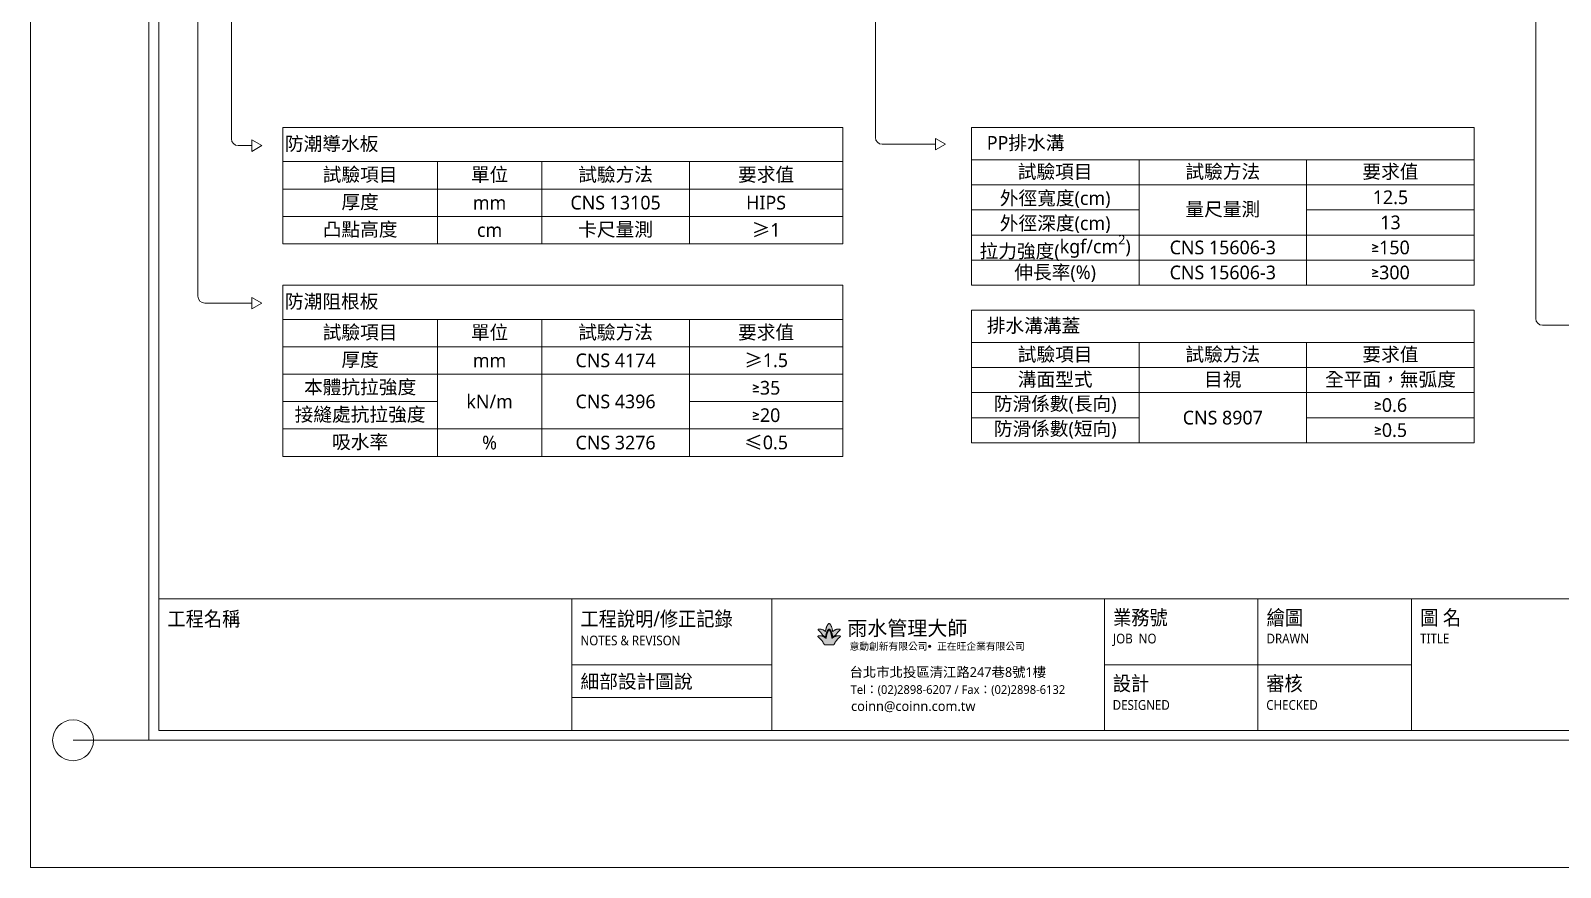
# Model space of a CAD drawing. Header units: millimetres. Extents: x -1245 to 7283, y 1609 to 4579.
# Drawn here: x 3083 to 5316, y 1609 to 2830 of the extents above; entities that cross this region are included whole.
import ezdxf
from ezdxf.enums import TextEntityAlignment as Align

# ---------------------------------------------------------------- set-up
doc = ezdxf.new("R2010")
doc.units = ezdxf.units.MM
doc.styles.add('圖框文字', font='Microsoft JhengHei.ttf')
doc.styles.add('微軟正黑體', font='Microsoft JhengHei.ttf')
doc.styles.add('微軟正黑體-20', font='Microsoft JhengHei.ttf', dxfattribs={"height": 20})

msp = doc.modelspace()

# ---------------------------------------------------------------- hatches: boundary and pattern name
at = {"lineweight": 5, "true_color": 0xf8d731}
h = msp.add_hatch(color=40, dxfattribs=at)
h.dxf.hatch_style = 1
edge = h.paths.add_edge_path()
edge.add_spline(control_points=[(4254, 1945.3), (4254.9, 1945.9), (4255.8, 1946.4), (4256.6, 1946.8), (4257.6, 1947.2), (4258, 1947.4), (4258, 1947.4), (4258.1, 1947.6), (4258.9, 1948.7), (4259.2, 1949.2), (4259.6, 1949.8), (4260, 1950.3), (4260.4, 1950.9), (4260.9, 1951.5), (4261.3, 1952), (4261.7, 1952.5), (4262.5, 1953.4), (4262.8, 1953.7), (4263.2, 1954.1), (4263.7, 1954.5), (4264.2, 1954.9), (4264.4, 1955.1), (4264.6, 1955.4), (4264.8, 1955.6), (4264.9, 1955.9), (4264.9, 1956), (4264.9, 1956.1), (4264.8, 1956.2), (4264.6, 1956.4), (4264.2, 1956.5), (4263.7, 1956.5), (4263.2, 1956.6), (4262.8, 1956.7), (4262.2, 1956.7), (4261.5, 1956.6), (4260.9, 1956.6), (4260.1, 1956.5), (4259.7, 1956.4), (4259, 1956.2), (4258.4, 1955.9), (4257.9, 1955.7), (4257.2, 1955.4), (4256.6, 1955), (4256, 1954.6), (4255.5, 1954.3), (4255, 1953.9), (4254.5, 1953.5), (4254.1, 1953.1), (4254, 1953.1), (4254, 1953.1), (4254, 1953.2), (4253.9, 1954.1), (4253.8, 1954.9), (4253.1, 1958.1), (4252.7, 1959.1), (4252.1, 1960.6), (4251.6, 1961.7), (4251, 1962.8), (4250.1, 1964), (4249.5, 1964.6), (4249, 1965), (4248.8, 1965.1), (4248.6, 1965), (4248.4, 1964.8), (4248.1, 1964.6), (4247.9, 1964.5), (4247.5, 1964), (4247.3, 1963.8), (4247, 1963.3), (4246.6, 1962.8), (4246.3, 1962.3), (4245.9, 1961.4), (4245.2, 1960), (4244.5, 1958.2), (4244.3, 1957.3), (4243.9, 1955.7), (4243.7, 1954.2), (4243.6, 1953.3), (4243.6, 1953.1), (4243.5, 1953.1), (4242.5, 1954), (4241.4, 1954.7), (4240.1, 1955.5), (4238.7, 1956.1), (4237.2, 1956.5), (4235.9, 1956.7), (4234.1, 1956.6), (4233.1, 1956.4), (4232.7, 1956.2), (4232.7, 1956.1), (4232.7, 1955.9), (4232.8, 1955.8), (4232.9, 1955.5), (4233.1, 1955.2), (4233.7, 1954.6), (4234.2, 1954.2), (4234.8, 1953.7), (4235.9, 1952.4), (4236.7, 1951.6), (4237, 1951.2), (4237.4, 1950.5), (4237.9, 1949.9), (4238.5, 1949), (4238.9, 1948.4), (4239.5, 1947.5), (4239.5, 1947.4), (4239.8, 1947.3), (4240.5, 1947), (4241.3, 1946.6), (4242, 1946.3), (4242.4, 1946), (4242.9, 1945.7), (4243.4, 1945.4), (4243.6, 1945.2), (4243.7, 1945.2), (4243.7, 1945.3), (4243.7, 1945.5), (4243.9, 1947.1), (4244.2, 1948.4), (4244.5, 1949.5), (4245, 1951.3), (4245.2, 1951.9), (4245.6, 1952.9), (4246, 1953.8), (4246.2, 1954.3), (4246.7, 1955.2), (4247.2, 1955.8), (4247.7, 1956.3), (4248.1, 1956.6), (4248.5, 1956.8), (4248.8, 1956.8), (4249.1, 1956.8), (4249.6, 1956.5), (4250.1, 1956.1), (4250.5, 1955.6), (4250.9, 1955.1), (4251.4, 1954.3), (4251.8, 1953.3), (4252.2, 1952.4), (4252.5, 1951.5), (4252.8, 1950.5), (4253, 1949.9), (4253.3, 1948.9), (4253.5, 1948), (4253.7, 1947), (4253.8, 1946.4), (4253.9, 1945.6), (4254, 1945.3), (4254, 1945.3)], knot_values=[0, 0, 0, 0, 1, 2, 3, 4, 5, 6, 7, 8, 9, 10, 11, 12, 13, 14, 15, 16, 17, 18, 19, 20, 21, 22, 23, 24, 25, 26, 27, 28, 29, 30, 31, 32, 33, 34, 35, 36, 37, 38, 39, 40, 41, 42, 43, 44, 45, 46, 47, 48, 49, 50, 51, 52, 53, 54, 55, 56, 57, 58, 59, 60, 61, 61, 61, 62, 63, 64, 65, 66, 67, 68, 69, 70, 71, 72, 73, 74, 75, 76, 77, 78, 79, 80, 81, 82, 83, 84, 85, 86, 87, 88, 89, 90, 91, 92, 93, 94, 95, 96, 97, 98, 99, 100, 101, 102, 103, 104, 105, 106, 107, 108, 109, 110, 111, 112, 113, 114, 115, 116, 117, 118, 119, 120, 121, 122, 123, 124, 125, 126, 127, 128, 129, 130, 131, 132, 133, 134, 135, 136, 137, 138, 139, 140, 141, 142, 143, 144, 144, 144, 144], degree=3, periodic=0)
edge = h.paths.add_edge_path()
edge.add_spline(control_points=[(4248.8, 1933.6), (4251.9, 1933.6), (4253.9, 1933.6), (4254.7, 1933.6), (4255.1, 1933.7), (4255.4, 1933.8), (4255.6, 1933.9), (4255.9, 1934.2), (4256.1, 1934.4), (4256.4, 1935.1), (4257, 1936.3), (4257.3, 1936.9), (4257.8, 1937.7), (4258.4, 1938.5), (4259, 1939.3), (4259.5, 1940.2), (4260.3, 1941.1), (4261.1, 1942), (4262.2, 1943.1), (4263, 1943.8), (4263.7, 1944.4), (4264.2, 1944.9), (4264.7, 1945.3), (4265, 1945.7), (4265.1, 1945.9), (4265.2, 1946.1), (4265.2, 1946.3), (4265, 1946.5), (4264.8, 1946.6), (4264.3, 1946.7), (4263.5, 1946.8), (4262.3, 1946.9), (4261.2, 1946.8), (4260, 1946.8), (4259, 1946.6), (4257.9, 1946.3), (4257.2, 1946), (4256.2, 1945.5), (4255.4, 1945), (4254.3, 1944.3), (4253.4, 1943.7), (4253, 1943.2), (4253, 1943.3), (4252.8, 1943.7), (4252.7, 1944.6), (4252.3, 1947.1), (4252, 1948.5), (4251.6, 1950.1), (4251.1, 1951.6), (4250.4, 1953.4), (4249.7, 1954.6), (4249.5, 1954.9), (4249.2, 1955.2), (4249, 1955.4), (4248.8, 1955.4), (4248.6, 1955.4), (4248.4, 1955.3), (4248.1, 1955.1), (4247.8, 1954.7), (4247.5, 1954.2), (4247, 1953.3), (4246.7, 1952.6), (4246.3, 1951.8), (4245.9, 1950.7), (4245.6, 1949.7), (4245.2, 1948.3), (4245, 1947.1), (4244.7, 1945.9), (4244.6, 1944.8), (4244.5, 1943.9), (4244.5, 1943.2), (4244.5, 1943.2), (4244.3, 1943.3), (4244, 1943.5), (4243, 1944.2), (4242.2, 1944.9), (4241.3, 1945.4), (4240.5, 1945.8), (4239.5, 1946.3), (4238.6, 1946.6), (4237.5, 1946.8), (4236.7, 1946.8), (4235.6, 1946.9), (4234.2, 1946.8), (4233.3, 1946.7), (4232.7, 1946.7), (4232.4, 1946.5), (4232.3, 1946.3), (4232.3, 1946), (4232.5, 1945.7), (4232.9, 1945.2), (4233.9, 1944.3), (4234.8, 1943.5), (4235.9, 1942.5), (4236.7, 1941.7), (4237.5, 1940.7), (4238.4, 1939.6), (4239.6, 1937.9), (4240.3, 1936.7), (4240.9, 1935.4), (4241.4, 1934.5), (4241.6, 1934.2), (4241.8, 1934), (4242.2, 1933.8), (4242.9, 1933.6), (4244.1, 1933.6), (4248.8, 1933.6)], knot_values=[0, 0, 0, 0, 1, 2, 3, 4, 5, 6, 7, 8, 9, 10, 11, 12, 13, 14, 15, 16, 17, 18, 19, 20, 21, 22, 23, 24, 25, 26, 27, 28, 29, 30, 31, 32, 33, 34, 35, 36, 37, 38, 39, 40, 41, 42, 43, 44, 45, 46, 47, 48, 49, 50, 51, 52, 53, 54, 55, 56, 57, 58, 59, 60, 61, 62, 63, 64, 65, 66, 67, 68, 69, 70, 71, 72, 73, 74, 75, 76, 77, 78, 79, 80, 81, 82, 83, 84, 85, 86, 87, 88, 89, 90, 91, 92, 93, 94, 95, 96, 97, 98, 99, 100, 101, 102, 103, 104, 104, 104, 104], degree=3, periodic=0)
at = {"lineweight": 5}
h = msp.add_hatch(color=256, dxfattribs=at)
h.dxf.hatch_style = 1
h.paths.add_polyline_path([(4397.1, 1931.6, 1), (4394, 1931.6, 1)])

# ---------------------------------------------------------------- linework, layer by layer
for p, q in [((3083.3, 1608.9), (3083.3, 4578.9)), ((3270.3, 4380.1), (3270.3, 1808.7)), ((3327.5, 3397.2), (3327.5, 2442.4)), ((4316.3, 3411.6), (4316.3, 2674.3)), ((3376.4, 3290.2), (3376.4, 2672.3)), ((5280.2, 3002.3), (5280.2, 2410.2)), ((3451.3, 2689), (4268.9, 2689)), ((3451.3, 2689), (3451.3, 2519)), ((4268.9, 2689), (4268.9, 2519)), ((4456.4, 2689), (5190.5, 2689)), ((4456.4, 2689), (4456.4, 2458.8)), ((5190.5, 2689), (5190.5, 2458.8)), ((3386.4, 2662.3), (3406.4, 2662.3)), ((4326.3, 2664.3), (4404.2, 2664.3)), ((3451.3, 2639), (4268.9, 2639)), ((3677.1, 2639), (3677.1, 2519)), ((3829.4, 2639), (3829.4, 2519)), ((4044.8, 2639), (4044.8, 2519)), ((4456.4, 2641.6), (5190.5, 2641.6)), ((4701.1, 2641.6), (4701.1, 2458.8)), ((4945.8, 2641.6), (4945.8, 2458.8)), ((3451.3, 2599), (4268.9, 2599)), ((4456.4, 2605), (5190.5, 2605)), ((4456.4, 2568.5), (4701.1, 2568.5)), ((4945.8, 2568.5), (5190.5, 2568.5)), ((3451.3, 2559), (4268.9, 2559)), ((4456.4, 2531.9), (5190.5, 2531.9)), ((3451.3, 2519), (4268.9, 2519)), ((4456.4, 2495.4), (5190.5, 2495.4)), ((3451.3, 2458.8), (4268.9, 2458.8)), ((3451.3, 2458.8), (3451.3, 2208.8)), ((4268.9, 2458.8), (4268.9, 2208.8)), ((4456.4, 2458.8), (5190.5, 2458.8)), ((3337.5, 2432.4), (3406.4, 2432.4)), ((4456.4, 2422.3), (5190.5, 2422.3)), ((4456.4, 2422.3), (4456.4, 2228.7)), ((5190.5, 2422.3), (5190.5, 2228.7)), ((3451.3, 2408.8), (4268.9, 2408.8)), ((3677.1, 2408.8), (3677.1, 2208.8)), ((3829.4, 2408.8), (3829.4, 2208.8)), ((4044.8, 2408.8), (4044.8, 2208.8)), ((5290.2, 2400.2), (5420, 2400.2)), ((3451.3, 2368.8), (4268.9, 2368.8)), ((4456.4, 2374.9), (5190.5, 2374.9)), ((4701.1, 2374.9), (4701.1, 2228.7)), ((4945.8, 2374.9), (4945.8, 2228.7)), ((3451.3, 2328.8), (4268.9, 2328.8)), ((4456.4, 2338.3), (5190.5, 2338.3)), ((4456.4, 2301.8), (5190.5, 2301.8)), ((3451.3, 2288.8), (3677.1, 2288.8)), ((4044.8, 2288.8), (4268.9, 2288.8)), ((4456.4, 2265.2), (4701.1, 2265.2)), ((4945.8, 2265.2), (5190.5, 2265.2)), ((3451.3, 2248.8), (4268.9, 2248.8)), ((4456.4, 2228.7), (5190.5, 2228.7)), ((3451.3, 2208.8), (4268.9, 2208.8)), ((7096.2, 2000.9), (3270.3, 2000.9)), ((3873.2, 2000.9), (3873.2, 1808.7)), ((4165.1, 2000.9), (4165.1, 1808.7)), ((4650.5, 2000.9), (4650.5, 1808.7)), ((4874.6, 2000.9), (4874.6, 1808.7)), ((5098.7, 2000.9), (5098.7, 1808.7)), ((3873.2, 1904.8), (4165.1, 1904.8)), ((4650.5, 1904.8), (5098.7, 1904.8)), ((3873.2, 1856.7), (4165.1, 1856.7)), ((3270.3, 1808.7), (7096.2, 1808.7)), ((3145.2, 1794.4), (3256.1, 1794.4)), ((7283.3, 1608.9), (3083.3, 1608.9))]:
    msp.add_line(p, q, dxfattribs=at)
at = {"color": 4, "lineweight": 5}
for p, q in [((3256.1, 4394.3), (3256.1, 1794.4)), ((3256.1, 1794.4), (7110.5, 1794.4))]:
    msp.add_line(p, q, dxfattribs=at)
at = {"lineweight": 5}
for points in [[(3406.4, 2654), (3420.9, 2662.3), (3406.4, 2670.7)], [(4404.2, 2656), (4418.7, 2664.3), (4404.2, 2672.7)], [(3406.4, 2424), (3420.9, 2432.4), (3406.4, 2440.7)]]:
    msp.add_lwpolyline(points, close=True, dxfattribs=at)
for centre, radius in [((4395.5, 1931.6, -163.2), 1.56), ((3145.2, 1794.4), 29.8)]:
    msp.add_circle(centre, radius, dxfattribs=at)
for centre in [(3386.4, 2672.3), (4326.3, 2674.3), (3337.5, 2442.4), (5290.2, 2410.2)]:
    msp.add_arc(centre, 10, 180, 270, dxfattribs=at)
for points in [[(4254, 1945.3, -163.2), (4254.9, 1945.9, -163.2), (4255.8, 1946.4, -163.2), (4256.6, 1946.8, -163.2), (4257.6, 1947.2, -163.2), (4258, 1947.4, -163.2), (4258, 1947.4, -163.2), (4258.1, 1947.6, -163.2), (4258.9, 1948.7, -163.2), (4259.2, 1949.2, -163.2), (4259.6, 1949.8, -163.2), (4260, 1950.3, -163.2), (4260.4, 1950.9, -163.2), (4260.9, 1951.5, -163.2), (4261.3, 1952, -163.2), (4261.7, 1952.5, -163.2), (4262.5, 1953.4, -163.2), (4262.8, 1953.7, -163.2), (4263.2, 1954.1, -163.2), (4263.7, 1954.5, -163.2), (4264.2, 1954.9, -163.2), (4264.4, 1955.1, -163.2), (4264.6, 1955.4, -163.2), (4264.8, 1955.6, -163.2), (4264.9, 1955.9, -163.2), (4264.9, 1956, -163.2), (4264.9, 1956.1, -163.2), (4264.8, 1956.2, -163.2), (4264.6, 1956.4, -163.2), (4264.2, 1956.5, -163.2), (4263.7, 1956.5, -163.2), (4263.2, 1956.6, -163.2), (4262.8, 1956.7, -163.2), (4262.2, 1956.7, -163.2), (4261.5, 1956.6, -163.2), (4260.9, 1956.6, -163.2), (4260.1, 1956.5, -163.2), (4259.7, 1956.4, -163.2), (4259, 1956.2, -163.2), (4258.4, 1955.9, -163.2), (4257.9, 1955.7, -163.2), (4257.2, 1955.4, -163.2), (4256.6, 1955, -163.2), (4256, 1954.6, -163.2), (4255.5, 1954.3, -163.2), (4255, 1953.9, -163.2), (4254.5, 1953.5, -163.2), (4254.1, 1953.1, -163.2), (4254, 1953.1, -163.2), (4254, 1953.1, -163.2), (4254, 1953.2, -163.2), (4253.9, 1954.1, -163.2), (4253.8, 1954.9, -163.2), (4253.1, 1958.1, -163.2), (4252.7, 1959.1, -163.2), (4252.1, 1960.6, -163.2), (4251.6, 1961.7, -163.2), (4251, 1962.8, -163.2), (4250.1, 1964, -163.2), (4249.5, 1964.6, -163.2), (4249, 1965, -163.2), (4248.8, 1965.1, -163.2), (4248.6, 1965, -163.2), (4248.4, 1964.8, -163.2)], [(4248.8, 1933.6, -163.2), (4251.9, 1933.6, -163.2), (4253.9, 1933.6, -163.2), (4254.7, 1933.6, -163.2), (4255.1, 1933.7, -163.2), (4255.4, 1933.8, -163.2), (4255.6, 1933.9, -163.2), (4255.9, 1934.2, -163.2), (4256.1, 1934.4, -163.2), (4256.4, 1935.1, -163.2), (4257, 1936.3, -163.2), (4257.3, 1936.9, -163.2), (4257.8, 1937.7, -163.2), (4258.4, 1938.5, -163.2), (4259, 1939.3, -163.2), (4259.5, 1940.2, -163.2), (4260.3, 1941.1, -163.2), (4261.1, 1942, -163.2), (4262.2, 1943.1, -163.2), (4263, 1943.8, -163.2), (4263.7, 1944.4, -163.2), (4264.2, 1944.9, -163.2), (4264.7, 1945.3, -163.2), (4265, 1945.7, -163.2), (4265.1, 1945.9, -163.2), (4265.2, 1946.1, -163.2), (4265.2, 1946.3, -163.2), (4265, 1946.5, -163.2), (4264.8, 1946.6, -163.2), (4264.3, 1946.7, -163.2), (4263.5, 1946.8, -163.2), (4262.3, 1946.9, -163.2), (4261.2, 1946.8, -163.2), (4260, 1946.8, -163.2), (4259, 1946.6, -163.2), (4257.9, 1946.3, -163.2), (4257.2, 1946, -163.2), (4256.2, 1945.5, -163.2), (4255.4, 1945, -163.2), (4254.3, 1944.3, -163.2), (4253.4, 1943.7, -163.2), (4253, 1943.2, -163.2), (4253, 1943.3, -163.2), (4252.8, 1943.7, -163.2), (4252.7, 1944.6, -163.2), (4252.3, 1947.1, -163.2), (4252, 1948.5, -163.2), (4251.6, 1950.1, -163.2), (4251.1, 1951.6, -163.2), (4250.4, 1953.4, -163.2), (4249.7, 1954.6, -163.2), (4249.5, 1954.9, -163.2), (4249.2, 1955.2, -163.2), (4249, 1955.4, -163.2), (4248.8, 1955.4, -163.2), (4248.6, 1955.4, -163.2), (4248.4, 1955.3, -163.2), (4248.1, 1955.1, -163.2), (4247.8, 1954.7, -163.2), (4247.5, 1954.2, -163.2), (4247, 1953.3, -163.2), (4246.7, 1952.6, -163.2), (4246.3, 1951.8, -163.2), (4245.9, 1950.7, -163.2), (4245.6, 1949.7, -163.2), (4245.2, 1948.3, -163.2), (4245, 1947.1, -163.2), (4244.7, 1945.9, -163.2), (4244.6, 1944.8, -163.2), (4244.5, 1943.9, -163.2), (4244.5, 1943.2, -163.2), (4244.5, 1943.2, -163.2), (4244.3, 1943.3, -163.2), (4244, 1943.5, -163.2), (4243, 1944.2, -163.2), (4242.2, 1944.9, -163.2), (4241.3, 1945.4, -163.2), (4240.5, 1945.8, -163.2), (4239.5, 1946.3, -163.2), (4238.6, 1946.6, -163.2), (4237.5, 1946.8, -163.2), (4236.7, 1946.8, -163.2), (4235.6, 1946.9, -163.2), (4234.2, 1946.8, -163.2), (4233.3, 1946.7, -163.2), (4232.7, 1946.7, -163.2), (4232.4, 1946.5, -163.2), (4232.3, 1946.3, -163.2), (4232.3, 1946, -163.2), (4232.5, 1945.7, -163.2), (4232.9, 1945.2, -163.2), (4233.9, 1944.3, -163.2), (4234.8, 1943.5, -163.2), (4235.9, 1942.5, -163.2), (4236.7, 1941.7, -163.2), (4237.5, 1940.7, -163.2), (4238.4, 1939.6, -163.2), (4239.6, 1937.9, -163.2), (4240.3, 1936.7, -163.2), (4240.9, 1935.4, -163.2), (4241.4, 1934.5, -163.2), (4241.6, 1934.2, -163.2), (4241.8, 1934, -163.2), (4242.2, 1933.8, -163.2), (4242.9, 1933.6, -163.2), (4244.1, 1933.6, -163.2), (4248.8, 1933.6, -163.2)], [(4248.4, 1964.8, -163.2), (4248.1, 1964.6, -163.2), (4247.9, 1964.5, -163.2), (4247.5, 1964, -163.2), (4247.3, 1963.8, -163.2), (4247, 1963.3, -163.2), (4246.6, 1962.8, -163.2), (4246.3, 1962.3, -163.2), (4245.9, 1961.4, -163.2), (4245.2, 1960, -163.2), (4244.5, 1958.2, -163.2), (4244.3, 1957.3, -163.2), (4243.9, 1955.7, -163.2), (4243.7, 1954.2, -163.2), (4243.6, 1953.3, -163.2), (4243.6, 1953.1, -163.2), (4243.5, 1953.1, -163.2), (4242.5, 1954, -163.2), (4241.4, 1954.7, -163.2), (4240.1, 1955.5, -163.2), (4238.7, 1956.1, -163.2), (4237.2, 1956.5, -163.2), (4235.9, 1956.7, -163.2), (4234.1, 1956.6, -163.2), (4233.1, 1956.4, -163.2), (4232.7, 1956.2, -163.2), (4232.7, 1956.1, -163.2), (4232.7, 1955.9, -163.2), (4232.8, 1955.8, -163.2), (4232.9, 1955.5, -163.2), (4233.1, 1955.2, -163.2), (4233.7, 1954.6, -163.2), (4234.2, 1954.2, -163.2), (4234.8, 1953.7, -163.2), (4235.9, 1952.4, -163.2), (4236.7, 1951.6, -163.2), (4237, 1951.2, -163.2), (4237.4, 1950.5, -163.2), (4237.9, 1949.9, -163.2), (4238.5, 1949, -163.2), (4238.9, 1948.4, -163.2), (4239.5, 1947.5, -163.2), (4239.5, 1947.4, -163.2), (4239.8, 1947.3, -163.2), (4240.5, 1947, -163.2), (4241.3, 1946.6, -163.2), (4242, 1946.3, -163.2), (4242.4, 1946, -163.2), (4242.9, 1945.7, -163.2), (4243.4, 1945.4, -163.2), (4243.6, 1945.2, -163.2), (4243.7, 1945.2, -163.2), (4243.7, 1945.3, -163.2), (4243.7, 1945.5, -163.2), (4243.9, 1947.1, -163.2), (4244.2, 1948.4, -163.2), (4244.5, 1949.5, -163.2), (4245, 1951.3, -163.2), (4245.2, 1951.9, -163.2), (4245.6, 1952.9, -163.2), (4246, 1953.8, -163.2), (4246.2, 1954.3, -163.2), (4246.7, 1955.2, -163.2), (4247.2, 1955.8, -163.2), (4247.7, 1956.3, -163.2), (4248.1, 1956.6, -163.2), (4248.5, 1956.8, -163.2), (4248.8, 1956.8, -163.2), (4249.1, 1956.8, -163.2), (4249.6, 1956.5, -163.2), (4250.1, 1956.1, -163.2), (4250.5, 1955.6, -163.2), (4250.9, 1955.1, -163.2), (4251.4, 1954.3, -163.2), (4251.8, 1953.3, -163.2), (4252.2, 1952.4, -163.2), (4252.5, 1951.5, -163.2), (4252.8, 1950.5, -163.2), (4253, 1949.9, -163.2), (4253.3, 1948.9, -163.2), (4253.5, 1948, -163.2), (4253.7, 1947, -163.2), (4253.8, 1946.4, -163.2), (4253.9, 1945.6, -163.2), (4254, 1945.3, -163.2), (4254, 1945.3, -163.2)]]:
    msp.add_open_spline(points, degree=3, dxfattribs=at)

# ---------------------------------------------------------------- texts
at = {"color": 3, "lineweight": 5, "style": '圖框文字', "width": 0.91}
for s, p in [('業務號', (4663.2, 1973.5)), ('繪圖', (4887.3, 1973.5)), ('圖 名', (5111.4, 1973.5)), ('工程名稱', (3283, 1971.7)), ('工程說明/修正記錄', (3885.9, 1971.7)), ('設計', (4662.7, 1877.4)), ('審核', (4886.8, 1877.4))]:
    msp.add_text(s, height=21.43, dxfattribs=at).set_placement(p, align=Align.MIDDLE_LEFT)
at = {"color": 4, "lineweight": 5, "style": '圖框文字'}
msp.add_text('雨水管理大師', height=21.43, dxfattribs=at).set_placement((4275.2, 1947.3))
at = {"lineweight": 5, "style": '圖框文字', "width": 0.91}
for s, height, p in [('NOTES & REVISON', 14.212, (3885.9, 1940.1)), ('JOB  NO', 14.21, (4663.2, 1942.9)), ('DRAWN', 14.21, (4887.3, 1942.9)), ('TITLE', 14.21, (5111.4, 1942.9)), ('DESIGNED', 14.21, (4662.7, 1846)), ('CHECKED', 14.21, (4886.8, 1846))]:
    msp.add_text(s, height=height, dxfattribs=at).set_placement(p, align=Align.MIDDLE_LEFT)
at = {"lineweight": 5, "style": '圖框文字'}
for s, height, p in [('意動創新有限公司    正在旺企業有限公司', 10.422, (4278.6, 1926.4)), ('台北市北投區清江路247巷8號1樓', 14.283, (4278.6, 1886.8)), ('coinn@coinn.com.tw', 14.283, (4280.8, 1837.2))]:
    msp.add_text(s, height=height, dxfattribs=at).set_placement(p)
at = {"color": 3, "lineweight": 5, "style": '圖框文字'}
msp.add_text('細部設計圖說', height=20, dxfattribs=at).set_placement((3885.9, 1880.3), align=Align.MIDDLE_LEFT)
at = {"lineweight": 5, "style": '圖框文字', "width": 0.98}
msp.add_text('Tel：(02)2898-6207 / Fax：(02)2898-6132', height=12.739, dxfattribs=at).set_placement((4280.2, 1862.1))
at = {"lineweight": 5, "char_height": 20}
for s, insert, width, attachment_point, style in [('防潮導水板', (3454.5, 2664), 811.322, 4, '微軟正黑體-20'), ('PP排水溝', (4478.9, 2665.3), 730.039, 4, '微軟正黑體'), ('試驗項目', (4578.7, 2623.3), 240.639, 5, '微軟正黑體'), ('試驗方法', (4823.4, 2623.3), 240.639, 5, '微軟正黑體'), ('要求值', (5068.1, 2623.3), 240.639, 5, '微軟正黑體'), ('{\\fMicrosoft JhengHei|b0|i0|c136|p34;試驗項目}', (3564.2, 2619), 219.522, 5, '微軟正黑體-20'), ('{\\fMicrosoft JhengHei|b0|i0|c136|p34;單位}', (3753.2, 2619), 146.031, 5, '微軟正黑體-20'), ('{\\fMicrosoft JhengHei|b0|i0|c136|p34;試驗方法}', (3937.1, 2619), 209.181, 5, '微軟正黑體-20'), ('{\\fMicrosoft JhengHei|b0|i0|c136|p34;要求值}', (4156.8, 2619), 217.878, 5, '微軟正黑體-20'), ('{\\fMicrosoft JhengHei|b0|i0|c136|p34;厚度}', (3564.2, 2579), 219.522, 5, '微軟正黑體-20'), ('\\A1;外徑寬度(cm)', (4578.7, 2583.5), 240.639, 5, '微軟正黑體'), ('12.5', (5068.1, 2586.8), 240.639, 5, '微軟正黑體'), ('{\\fMicrosoft JhengHei|b0|i0|c136|p34;mm}', (3753.2, 2579), 146.031, 5, '微軟正黑體-20'), ('CNS 13105', (3937.1, 2579), 209.181, 5, '微軟正黑體-20'), ('HIPS', (4156.8, 2579), 217.878, 5, '微軟正黑體-20'), ('量尺量測', (4823.4, 2568.5), 240.639, 5, '微軟正黑體'), ('凸點高度', (3564.2, 2539), 219.522, 5, '微軟正黑體-20'), ('卡尺量測', (3937.1, 2539), 209.181, 5, '微軟正黑體-20'), ('{\\fSimSun|b0|i0|c134|p2;≥}1', (4156.8, 2539), 217.878, 5, '微軟正黑體-20'), ('\\A1;外徑深度(cm)', (4578.7, 2546.9), 240.639, 5, '微軟正黑體'), ('13', (5068.1, 2550.2), 240.639, 5, '微軟正黑體'), ('cm', (3753.2, 2539), 146.031, 5, '微軟正黑體-20'), ('拉力強度({\\A1;kgf/cm\\H0.7x;\\S2^ ;\\H1.42857x;)}', (4578.7, 2511.9), 240.639, 5, '微軟正黑體'), ('\\A1;CNS 15606-3', (4823.4, 2513.6), 240.639, 5, '微軟正黑體'), ('≥150', (5068.1, 2513.6), 240.639, 5, '微軟正黑體'), ('伸長率({\\A1;%)}', (4578.7, 2475.3), 240.639, 5, '微軟正黑體'), ('\\A1;CNS 15606-3', (4823.4, 2477.1), 240.639, 5, '微軟正黑體'), ('≥300', (5068.1, 2477.1), 240.639, 5, '微軟正黑體'), ('防潮阻根板', (3454.5, 2433.8), 811.322, 4, '微軟正黑體-20'), ('排水溝溝蓋', (4478.9, 2398.6), 730.039, 4, '微軟正黑體'), ('{\\fMicrosoft JhengHei|b0|i0|c136|p34;試驗項目}', (3564.2, 2388.8), 219.522, 5, '微軟正黑體-20'), ('{\\fMicrosoft JhengHei|b0|i0|c136|p34;單位}', (3753.2, 2388.8), 146.031, 5, '微軟正黑體-20'), ('{\\fMicrosoft JhengHei|b0|i0|c136|p34;試驗方法}', (3937.1, 2388.8), 209.181, 5, '微軟正黑體-20'), ('{\\fMicrosoft JhengHei|b0|i0|c136|p34;要求值}', (4156.8, 2388.8), 217.878, 5, '微軟正黑體-20'), ('試驗項目', (4578.7, 2356.6), 240.639, 5, '微軟正黑體'), ('試驗方法', (4823.4, 2356.6), 240.639, 5, '微軟正黑體'), ('要求值', (5068.1, 2356.6), 240.639, 5, '微軟正黑體'), ('{\\fMicrosoft JhengHei|b0|i0|c136|p34;厚度}', (3564.2, 2348.8), 219.522, 5, '微軟正黑體-20'), ('{\\fMicrosoft JhengHei|b0|i0|c136|p34;mm}', (3753.2, 2348.8), 146.031, 5, '微軟正黑體-20'), ('{\\fMicrosoft JhengHei|b0|i0|c136|p34;CNS 4174}', (3937.1, 2348.8), 209.181, 5, '微軟正黑體-20'), ('{\\fSimSun|b0|i0|c134|p2;≥}1.5', (4156.8, 2348.8), 217.878, 5, '微軟正黑體-20'), ('{\\fMicrosoft JhengHei|b0|i0|c136|p34;本體抗拉強度}', (3564.2, 2308.8), 219.522, 5, '微軟正黑體-20'), ('溝面型式', (4578.7, 2320.1), 240.639, 5, '微軟正黑體'), ('目視', (4823.4, 2320.1), 240.639, 5, '微軟正黑體'), ('全平面，無弧度', (5068.1, 2320.1), 240.639, 5, '微軟正黑體'), ('{\\fMicrosoft JhengHei|b0|i0|c136|p34;kN/m}', (3753.2, 2288.8), 146.031, 5, '微軟正黑體-20'), ('≥35', (4156.8, 2308.8), 217.878, 5, '微軟正黑體-20'), ('{\\fMicrosoft JhengHei|b0|i0|c136|p34;接縫處抗拉強度}', (3564.2, 2268.8), 219.522, 5, '微軟正黑體-20'), ('{\\fMicrosoft JhengHei|b0|i0|c136|p34;CNS 4396}', (3937.1, 2288.8), 209.181, 5, '微軟正黑體-20'), ('≥20', (4156.8, 2268.8), 217.878, 5, '微軟正黑體-20'), ('防滑係數(長向)', (4578.7, 2283.5), 240.639, 5, '微軟正黑體'), ('≥0.6', (5068.1, 2283.5), 240.639, 5, '微軟正黑體'), ('防滑係數(短向)', (4578.7, 2247), 240.639, 5, '微軟正黑體'), ('\\A1;CNS 8907', (4823.4, 2265.2), 240.639, 5, '微軟正黑體'), ('≥0.5', (5068.1, 2247), 240.639, 5, '微軟正黑體'), ('{\\fMicrosoft JhengHei|b0|i0|c136|p34;吸水率}', (3564.2, 2228.8), 219.522, 5, '微軟正黑體-20'), ('{\\fMicrosoft JhengHei|b0|i0|c136|p34;%}', (3753.2, 2228.8), 146.031, 5, '微軟正黑體-20'), ('{\\fMicrosoft JhengHei|b0|i0|c136|p34;CNS 3276}', (3937.1, 2228.8), 209.181, 5, '微軟正黑體-20'), ('{\\fSimSun|b0|i0|c134|p2;≤\\fMicrosoft JhengHei|b0|i0|c136|p34;0.5}', (4156.8, 2228.8), 217.878, 5, '微軟正黑體-20')]:
    msp.add_mtext(s, dxfattribs=dict(at, insert=insert, width=width, attachment_point=attachment_point, style=style))

doc.saveas('drawing.dxf')
